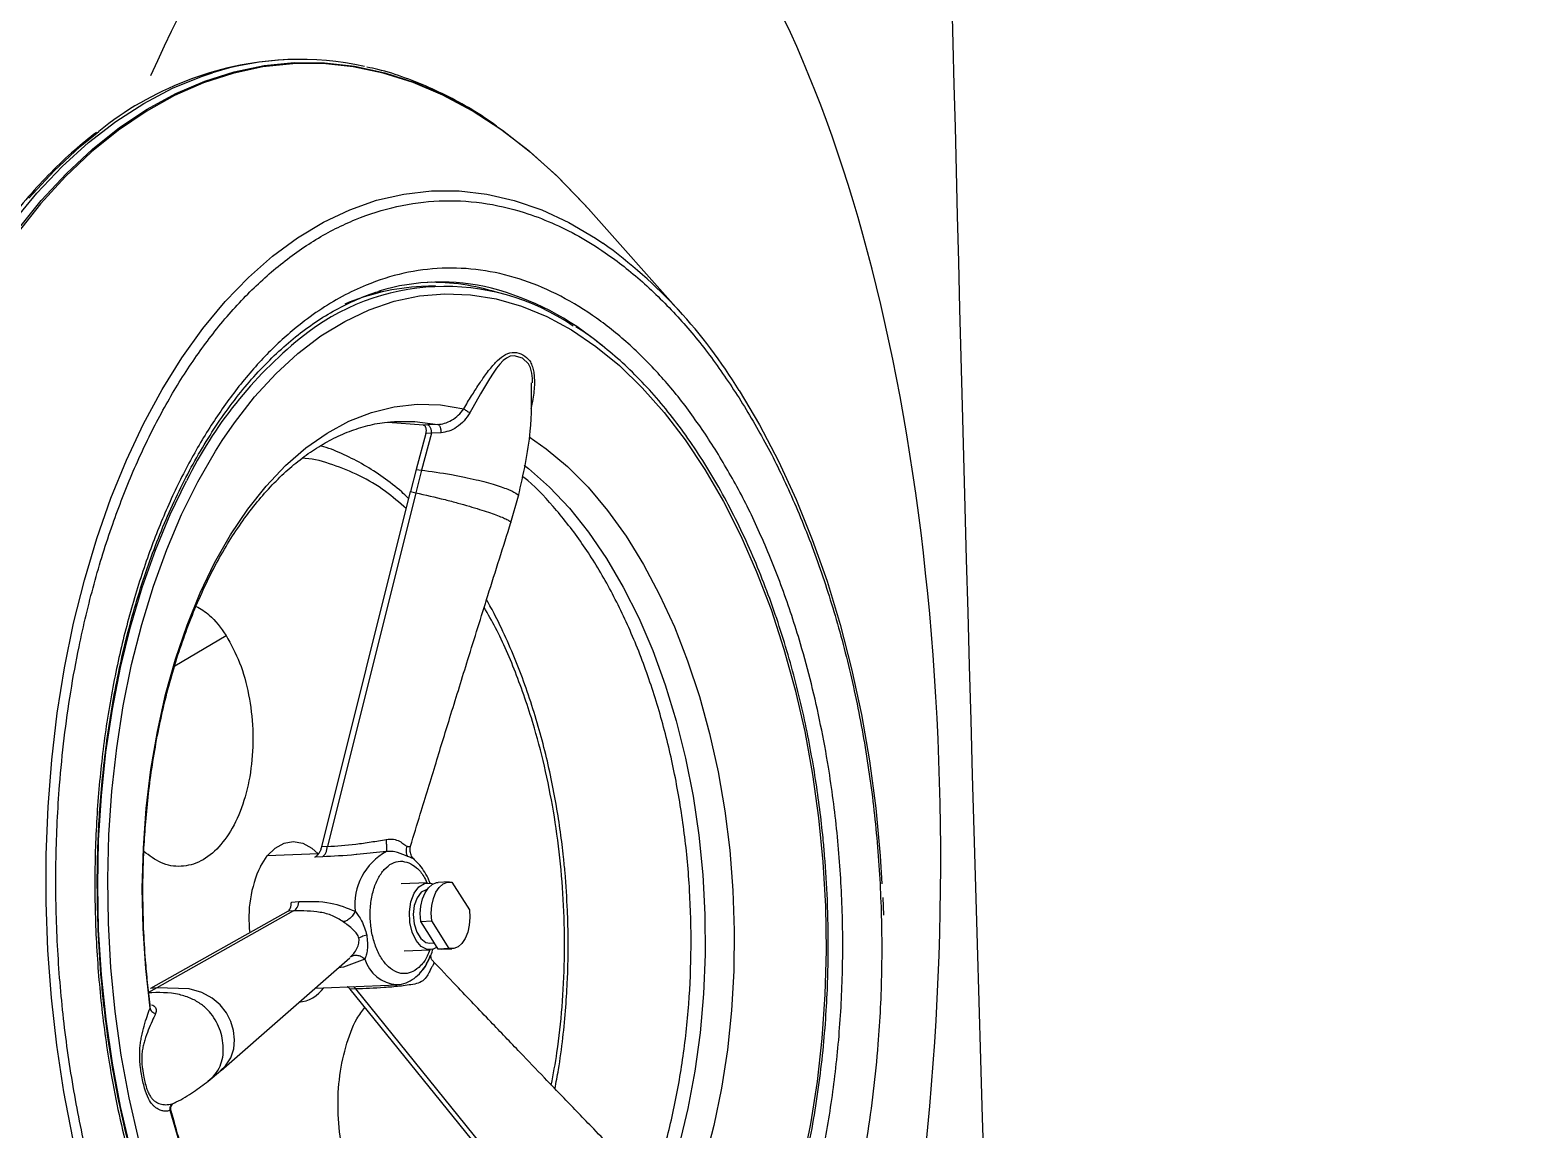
# Model space of a CAD drawing. Extents: x 408 to 498, y 628 to 778.
# Drawn here: x 416.453 to 420.833, y 689.047 to 692.279 of the extents above; entities that cross this region are included whole.
import ezdxf

# ---------------------------------------------------------------- set-up
doc = ezdxf.new("R2010")
doc.units = 0
doc.header["$MEASUREMENT"] = 0
doc.layers.add('1', color=4, linetype='Continuous')
doc.layers.add('JET', color=3, linetype='Continuous')

# ---------------------------------------------------------------- blocks, each defined once
blk = doc.blocks.new('5D-R_1645401')
at = {"layer": '1', "color": 3, "linetype": 'Continuous', "lineweight": 25}
for p, q in [((-0.0181, 1.2324), (-0.0696, 1.2328)), ((-1.8101, 0.7107), (-2.129, 0.4498)), ((0.1347, -0.3448), (0.9235, 0.2405)), ((0.1348, -0.3286), (0.9206, 0.2545)), ((-1.2165, 0.1848), (-1.2936, 0.2103)), ((-0.167, -0.0321), (-0.0835, 0.0161)), ((-1.92, -0.0078), (-1.92, -0.0495)), ((-1.5131, -0.0177), (-1.5127, -0.0476)), ((-1.4885, -0.0093), (-1.4878, -0.038)), ((-1.4878, -0.038), (-1.3812, -0.0719)), ((-1.4878, -0.038), (-1.4875, -0.0543)), ((-0.168, -0.0402), (-0.168, -0.0723)), ((0.0288, -0.0723), (0.0288, -0.0402)), ((-1.5125, -0.06), (-1.5251, -0.165)), ((-1.5127, -0.0476), (-1.5124, -0.06)), ((-1.4875, -0.0543), (-1.3838, -0.0874)), ((-1.3838, -0.0874), (-1.3812, -0.0719)), ((-1.3838, -0.0874), (-1.3192, -0.1064)), ((-1.3812, -0.0719), (-1.3152, -0.0913)), ((0.0278, -0.0482), (-0.0557, -0.0964)), ((0.0278, -0.0804), (-0.0139, -0.1045)), ((0.0278, -0.0482), (0.0278, -0.0804)), ((0.0288, -0.0723), (0.0278, -0.0804)), ((-1.3192, -0.1064), (-1.3152, -0.0913)), ((-0.2871, -0.4101), (-1.3192, -0.1064)), ((-1.3152, -0.0913), (-0.287, -0.3938)), ((-0.168, -0.1045), (-0.168, -0.1813)), ((-0.0557, -0.1286), (-0.0557, -0.0964)), ((-0.0139, -0.1045), (-0.0557, -0.1286)), ((0.0091, -0.1045), (0.0091, -0.0912)), ((0.0288, -0.1813), (0.0288, -0.1045)), ((-1.5271, -0.1446), (-1.5272, -0.138)), ((0.1273, -0.4466), (0.1273, -0.207)), ((-0.265, -0.2206), (-0.2599, -0.3081)), ((0.0486, -0.2979), (0.0696, -0.3616)), ((0.0412, -0.3403), (0.0363, -0.3352)), ((0.0392, -0.3361), (0.0412, -0.3403)), ((0.3579, -0.7334), (0.0425, -0.3413)), ((0.1348, -0.3286), (0.1347, -0.3448)), ((-0.287, -0.3938), (-0.2871, -0.4101)), ((0.0696, -0.3616), (0.0705, -0.3761)), ((-2.6031, -0.4145), (-2.6031, -0.4256)), ((-0.2664, -0.421), (-0.2664, -0.572)), ((-0.2574, -0.4097), (-0.2575, -0.4317)), ((-0.1283, -0.5063), (-0.1286, -0.4841)), ((-0.1018, -0.5008), (0.1074, -0.9125)), ((-0.1018, -0.5008), (-0.1015, -0.5172)), ((-0.1015, -0.5172), (0.1084, -0.9305)), ((-0.8366, -0.8202), (-0.9185, -0.6655)), ((0.3878, -0.7726), (0.3591, -0.7348)), ((0.4488, -0.8777), (0.448, -0.8756)), ((0.1074, -0.9125), (0.1209, -0.939)), ((0.1074, -0.9125), (0.1084, -0.9305)), ((0.4699, -0.8856), (0.4691, -0.8877)), ((0.1667, -0.9345), (0.1582, -0.9341))]:
    blk.add_line(p, q, dxfattribs=at)
at = {"layer": '1', "color": 3, "linetype": 'Continuous', "lineweight": 25, "flags": 128}
for points in [[(-1.576, 0.8712), (-1.4731, 0.9267), (-1.3641, 0.9782), (-1.2495, 1.0255), (-1.1297, 1.0683), (-1.0052, 1.1064), (-0.8767, 1.1397), (-0.7446, 1.168), (-0.6096, 1.1912), (-0.4722, 1.2092), (-0.3331, 1.2219), (-0.1928, 1.2293), (-0.1101, 1.2311)], [(-1.4917, -0.6538), (-1.5428, -0.6154), (-1.6161, -0.5532), (-1.6815, -0.488), (-1.7387, -0.4204), (-1.7873, -0.3506), (-1.8272, -0.2789), (-1.8582, -0.2058), (-1.8801, -0.1316), (-1.8927, -0.0567), (-1.896, 0.0186), (-1.89, 0.0938), (-1.8748, 0.1685), (-1.8503, 0.2425), (-1.8168, 0.3152), (-1.7744, 0.3864), (-1.7233, 0.4556), (-1.6637, 0.5226), (-1.5961, 0.5869), (-1.5206, 0.6483), (-1.4378, 0.7064), (-1.348, 0.761), (-1.2516, 0.8117), (-1.1493, 0.8583), (-1.0414, 0.9006), (-0.9286, 0.9384), (-0.8115, 0.9714), (-0.6905, 0.9995), (-0.5664, 1.0225), (-0.4397, 1.0404), (-0.3112, 1.053), (-0.1814, 1.0603), (-0.0511, 1.0622), (0.0792, 1.0588), (0.2087, 1.05), (0.3367, 1.0359), (0.4627, 1.0165), (0.586, 0.992), (0.706, 0.9625)], [(-1.4653, 0.249), (-1.4285, 0.2974), (-1.3735, 0.3578), (-1.3104, 0.4156), (-1.2397, 0.4703), (-1.1618, 0.5216), (-1.0771, 0.5693), (-0.9862, 0.6129), (-0.8896, 0.6524), (-0.788, 0.6873), (-0.6819, 0.7175), (-0.5721, 0.7428), (-0.4592, 0.763), (-0.3438, 0.7781), (-0.2268, 0.7879), (-0.1088, 0.7923), (0.0094, 0.7914), (0.1272, 0.7852), (0.2437, 0.7736), (0.3584, 0.7568), (0.4703, 0.7348), (0.579, 0.7078), (0.6836, 0.676)], [(-1.3829, 0.2307), (-1.3724, 0.243), (-1.3157, 0.3022), (-1.251, 0.3586), (-1.1786, 0.4117), (-1.0991, 0.4614), (-1.0129, 0.5072), (-0.9207, 0.5488), (-0.8229, 0.5861), (-0.7203, 0.6187), (-0.6135, 0.6464), (-0.5031, 0.6691), (-0.39, 0.6866), (-0.2748, 0.6988), (-0.1582, 0.7056), (-0.0411, 0.707), (0.0758, 0.703), (0.1918, 0.6935), (0.3061, 0.6787), (0.418, 0.6587), (0.5267, 0.6335), (0.6316, 0.6034), (0.7319, 0.5685), (0.7949, 0.5432)], [(0.5383, -1.1772), (0.402, -1.1978), (0.2637, -1.2131), (0.1239, -1.2232), (-0.0168, -1.2279), (-0.1576, -1.2272), (-0.2981, -1.2212), (-0.4376, -1.2098), (-0.5755, -1.1931), (-0.7111, -1.1712), (-0.844, -1.1442), (-0.9735, -1.1121), (-1.099, -1.0752), (-1.22, -1.0336), (-1.336, -0.9874), (-1.4464, -0.9369), (-1.5509, -0.8823), (-1.6488, -0.8239), (-1.7399, -0.7618), (-1.8236, -0.6964), (-1.8997, -0.628), (-1.9677, -0.5568), (-2.0275, -0.4831), (-2.0787, -0.4074), (-2.1211, -0.3298), (-2.1546, -0.2508), (-2.1789, -0.1707), (-2.194, -0.0899), (-2.1999, -0.0086), (-2.1964, 0.0727), (-2.1836, 0.1537), (-2.1615, 0.234), (-2.1304, 0.3133), (-2.0902, 0.3912), (-2.0411, 0.4675), (-2.0256, 0.4889)], [(-2.1342, -1.23), (-2.2188, -1.1558), (-2.2955, -1.0788), (-2.3639, -0.9992), (-2.4237, -0.9173), (-2.4748, -0.8335), (-2.5169, -0.748), (-2.5499, -0.6612), (-2.5737, -0.5734), (-2.5882, -0.4849), (-2.5933, -0.3961), (-2.589, -0.3073), (-2.5754, -0.2188), (-2.5524, -0.1309), (-2.5202, -0.044), (-2.4789, 0.0416), (-2.4286, 0.1256), (-2.3695, 0.2076), (-2.3019, 0.2874), (-2.226, 0.3647), (-2.142, 0.4392), (-2.1168, 0.4598)], [(-2.129, 0.4498), (-2.1466, 0.4353), (-2.2298, 0.3606), (-2.305, 0.2832), (-2.3718, 0.2033), (-2.4301, 0.1212), (-2.4796, 0.0371), (-2.5202, -0.0485), (-2.5516, -0.1354), (-2.5738, -0.2232), (-2.5867, -0.3116), (-2.5902, -0.4003), (-2.5843, -0.489), (-2.5691, -0.5773), (-2.5446, -0.665), (-2.5109, -0.7516), (-2.4681, -0.8368), (-2.4164, -0.9204), (-2.3559, -1.002), (-2.2869, -1.0813), (-2.2097, -1.1581), (-2.1246, -1.2319)], [(0.5777, -0.8608), (0.4691, -0.8877)], [(-1.6241, 0.2654), (-1.6366, 0.2656), (-1.6524, 0.2646), (-1.6678, 0.2614), (-1.6805, 0.2561), (-1.6979, 0.2384), (-1.7058, 0.2146), (-1.7047, 0.2031), (-1.6999, 0.1918), (-1.6926, 0.1816), (-1.6825, 0.1711), (-1.6711, 0.1613), (-1.6573, 0.1507), (-1.6411, 0.1393), (-1.5981, 0.1115), (-1.5436, 0.0779), (-1.5436, 0.0779)], [(0.1667, -0.9345), (0.0492, -0.9425), (-0.0689, -0.9453), (-0.1871, -0.9426), (-0.3045, -0.9346), (-0.4205, -0.9213), (-0.5344, -0.9028), (-0.6453, -0.8792), (-0.7527, -0.8506), (-0.8559, -0.8173), (-0.9542, -0.7793), (-1.0471, -0.7371), (-1.1339, -0.6907), (-1.2142, -0.6406), (-1.2874, -0.587), (-1.3531, -0.5302), (-1.4109, -0.4707), (-1.4604, -0.4087), (-1.5013, -0.3446), (-1.5333, -0.2789), (-1.5564, -0.2119), (-1.5702, -0.1441), (-1.5748, -0.0759), (-1.5701, -0.0077), (-1.5561, 0.0601)], [(-0.0835, 0.0161), (-0.0608, 0.0164), (-0.0385, 0.0137), (-0.0179, 0.0082), (0, 0), (0.0141, -0.0103), (0.0238, -0.0222), (0.0284, -0.0351), (0.0278, -0.0482)], [(-1.5272, -0.138), (-1.5247, -0.085), (-1.5131, -0.0177)], [(-0.0557, -0.0964), (-0.0784, -0.0968), (-0.1007, -0.0941), (-0.1213, -0.0885), (-0.1392, -0.0804), (-0.1533, -0.07), (-0.163, -0.0581), (-0.1676, -0.0453), (-0.167, -0.0321)], [(-0.0557, -0.1286), (-0.0784, -0.1289), (-0.1007, -0.1262), (-0.1213, -0.1207), (-0.1392, -0.1125), (-0.1533, -0.1022), (-0.163, -0.0903), (-0.1676, -0.0774), (-0.168, -0.0723)], [(0.022, -0.0837), (0.0276, -0.0956), (0.0276, -0.1134), (0.0181, -0.1303), (0, -0.1446), (-0.0249, -0.1551), (-0.0542, -0.1606), (-0.085, -0.1606), (-0.1143, -0.1551), (-0.1392, -0.1446), (-0.1573, -0.1303), (-0.1668, -0.1134), (-0.1668, -0.0956), (-0.164, -0.0884)], [(-0.1483, -0.1065), (-0.148, -0.1084), (-0.141, -0.1237), (-0.1253, -0.1366), (-0.1029, -0.1457), (-0.0765, -0.1498), (-0.0492, -0.1484), (-0.0244, -0.1417), (-0.0051, -0.1305), (0.0065, -0.1162), (0.0091, -0.1045)], [(0.577, -1.0087), (0.4517, -1.0328), (0.3237, -1.0516), (0.1937, -1.0652), (0.0624, -1.0733), (-0.0696, -1.076), (-0.2016, -1.0733), (-0.3329, -1.0652), (-0.4629, -1.0516), (-0.5909, -1.0328), (-0.7162, -1.0087), (-0.8383, -0.9795), (-0.9564, -0.9454), (-1.07, -0.9065), (-1.1785, -0.863), (-1.2813, -0.8151), (-1.378, -0.7632)], [(-0.2365, -0.5932), (-0.2667, -0.5718), (-0.2888, -0.5473), (-0.302, -0.5208), (-0.3056, -0.4933), (-0.2996, -0.4659), (-0.2841, -0.4398), (-0.2664, -0.4215)], [(-1.861, -1.4487), (-1.9669, -1.3837), (-2.0657, -1.3151), (-2.1571, -1.2432), (-2.2408, -1.1682), (-2.3163, -1.0904), (-2.3835, -1.0101), (-2.4421, -0.9275), (-2.4919, -0.8431), (-2.5326, -0.757), (-2.5642, -0.6697), (-2.5734, -0.6377)], [(0.5513, -0.9837), (0.4272, -1.0068), (0.3005, -1.0247), (0.172, -1.0373), (0.0422, -1.0446), (-0.0881, -1.0465), (-0.2184, -1.043), (-0.3479, -1.0342), (-0.4759, -1.0201), (-0.6019, -1.0008), (-0.7252, -0.9763), (-0.8452, -0.9468), (-0.9612, -0.9124), (-1.0726, -0.8733), (-1.179, -0.8298), (-1.2796, -0.782), (-1.3742, -0.7301), (-1.462, -0.6745), (-1.4917, -0.6538)], [(0.3587, -0.7357), (0.3451, -0.7197), (0.3218, -0.7033), (0.2963, -0.6936), (0.2694, -0.6901), (0.242, -0.6919), (0.2149, -0.6985), (0.1889, -0.7103), (0.165, -0.7276), (0.144, -0.7508), (0.1269, -0.7805), (0.1144, -0.8171), (0.1074, -0.9125), (0.1074, -0.9125)], [(-2.2275, -1.1919), (-2.3044, -1.1145), (-2.373, -1.0346), (-2.4149, -0.9788)]]:
    blk.add_lwpolyline(points, dxfattribs=at)
at = {"layer": '1', "color": 3, "linetype": 'Continuous', "lineweight": 25}
for centre, radius, start, end in [((-0.8674, -0.4176), 1.4707, 118.8021, 141.9501), ((-1.116, -0.0864), 0.8273, 137.3838, 162.9639), ((-1.2487, -0.0079), 0.6694, 143.3196, 217.032), ((-1.286, -0.0468), 0.6459, 160.0954, 178.6537), ((-1.2994, -0.0187), 0.6322, 163.9559, 194.3151), ((-1.2777, -0.0473), 0.6423, 180.1915, 200.9594), ((-1.7446, -0.4145), 0.8583, 164.8511, 195.0744), ((0.0184, -0.1923), 0.1098, 285.9385, 352.2569), ((-0.1061, -0.1437), 0.1765, 205.8225, 274.1829), ((-1.6488, -0.4095), 0.9544, 180.9645, 216.6151), ((-0.7783, 0.3358), 1.252, 216.6258, 241.3785), ((0.0652, -0.5018), 0.1017, 2.8463, 52.4006), ((-0.0728, -0.2815), 0.352, 242.2977, 274.8494)]:
    blk.add_arc(centre, radius, start, end, dxfattribs=at)
for points, knots in [([(-1.5544, 0.8705), (-1.5079, 0.896), (-1.415, 0.9469), (-1.2579, 1.0148), (-1.088, 1.0757), (-0.9024, 1.1283), (-0.7061, 1.1707), (-0.4991, 1.2021), (-0.2863, 1.2213), (-0.0696, 1.2277), (0.1471, 1.2213), (0.3367, 1.2042), (0.4985, 1.1813), (0.6334, 1.1566), (0.7843, 1.1223), (0.9487, 1.0757), (1.1188, 1.0149), (1.2752, 0.9466), (1.4173, 0.8717), (1.5469, 0.7897), (1.6653, 0.6994), (1.7706, 0.6012), (1.8618, 0.4941), (1.9353, 0.3808), (1.9895, 0.2613), (2.0228, 0.1385), (2.0339, 0.0134), (2.0228, -0.1117), (1.9932, -0.2212), (1.9536, -0.3146), (1.9108, -0.3924), (1.8514, -0.4796), (1.7707, -0.5745), (1.6652, -0.6726), (1.5475, -0.7633), (1.4593, -0.817), (1.4152, -0.8438)], [0, 0, 0, 0, 0.029122, 0.058246, 0.089117, 0.11999, 0.152147, 0.184307, 0.217148, 0.249992, 0.282834, 0.315678, 0.337137, 0.358548, 0.38001, 0.41088, 0.441754, 0.470875, 0.5, 0.529122, 0.558246, 0.589117, 0.61999, 0.652147, 0.684307, 0.717148, 0.749992, 0.782834, 0.815678, 0.837137, 0.858548, 0.88001, 0.91088, 0.941754, 0.970876, 1, 1, 1, 1]), ([(1.275, -0.7629), (1.3149, -0.7386), (1.3948, -0.69), (1.5014, -0.6078), (1.5969, -0.519), (1.6794, -0.422), (1.746, -0.3194), (1.7951, -0.2112), (1.8253, -0.0999), (1.8353, 0.0134), (1.8253, 0.1266), (1.7984, 0.2258), (1.7626, 0.3103), (1.7238, 0.3809), (1.67, 0.4598), (1.5969, 0.5457), (1.5015, 0.6346), (1.3943, 0.7164), (1.2769, 0.7907), (1.1483, 0.8585), (1.0066, 0.9203), (0.8526, 0.9754), (0.6845, 1.023), (0.5068, 1.0615), (0.3194, 1.0898), (0.1266, 1.1073), (-0.0696, 1.1131), (-0.2658, 1.1073), (-0.4375, 1.0917), (-0.584, 1.0711), (-0.7062, 1.0487), (-0.8429, 1.0176), (-0.9918, 0.9754), (-1.1457, 0.9203), (-1.288, 0.8588), (-1.3721, 0.8126), (-1.4142, 0.7896)], [0, 0, 0, 0, 0.029122, 0.058246, 0.089116, 0.11999, 0.152147, 0.184307, 0.217148, 0.249992, 0.282833, 0.315678, 0.337137, 0.358548, 0.38001, 0.41088, 0.441754, 0.470875, 0.5, 0.529122, 0.558246, 0.589117, 0.61999, 0.652147, 0.684307, 0.717148, 0.749992, 0.782833, 0.815678, 0.837137, 0.858548, 0.88001, 0.91088, 0.941753, 0.970876, 1, 1, 1, 1]), ([(-0.0696, 1.0687), (-0.113, 1.0682), (-0.1736, 1.0676), (-0.2625, 1.0631), (-0.3376, 1.0578), (-0.4264, 1.049), (-0.5186, 1.0371), (-0.6139, 1.0218), (-0.7104, 1.0029), (-0.807, 0.9804), (-0.9028, 0.9544), (-0.9971, 0.9248), (-1.0891, 0.8918), (-1.1783, 0.8554), (-1.2641, 0.8158), (-1.3461, 0.7731), (-1.4239, 0.7275), (-1.4971, 0.679), (-1.5655, 0.6279), (-1.6286, 0.5742), (-1.6864, 0.5182), (-1.7378, 0.4597), (-1.7701, 0.4198), (-1.7833, 0.3991), (-1.7834, 0.3989)], [0, 0, 0, 0, 0.059397, 0.083056, 0.122338, 0.162993, 0.206486, 0.251755, 0.29837, 0.345988, 0.394367, 0.44333, 0.492745, 0.542515, 0.592565, 0.642843, 0.69331, 0.743945, 0.794736, 0.845684, 0.896804, 0.948125, 0.999692, 1, 1, 1, 1]), ([(1.6477, 0.3931), (1.6456, 0.3965), (1.6298, 0.4212), (1.5938, 0.4657), (1.5396, 0.5262), (1.4783, 0.5842), (1.4111, 0.6399), (1.338, 0.6929), (1.2595, 0.743), (1.1757, 0.7901), (1.0872, 0.8339), (0.9942, 0.8744), (0.8973, 0.9113), (0.7968, 0.9446), (0.6934, 0.974), (0.5877, 0.9994), (0.4807, 1.0208), (0.3741, 1.038), (0.2707, 1.051), (0.1798, 1.0593), (0.0986, 1.0645), (0.0186, 1.068), (-0.0381, 1.0684), (-0.0696, 1.0687)], [0, 0, 0, 0, 0.008361, 0.061458, 0.114546, 0.167616, 0.220662, 0.273676, 0.326652, 0.379578, 0.432445, 0.485236, 0.537928, 0.590483, 0.642841, 0.694897, 0.746454, 0.797091, 0.84572, 0.890677, 0.922616, 0.957095, 1, 1, 1, 1]), ([(1.4152, -0.8438), (1.3687, -0.8692), (1.2758, -0.9202), (1.1187, -0.9881), (0.9488, -1.049), (0.7632, -1.1016), (0.5669, -1.144), (0.36, -1.1753), (0.1471, -1.1946), (-0.0696, -1.201), (-0.2863, -1.1946), (-0.4759, -1.1774), (-0.6377, -1.1546), (-0.7725, -1.1299), (-0.9235, -1.0956), (-1.0879, -1.049), (-1.258, -0.9882), (-1.4144, -0.9198), (-1.5565, -0.845), (-1.6861, -0.763), (-1.8045, -0.6727), (-1.9098, -0.5745), (-2.0009, -0.4674), (-2.0745, -0.3541), (-2.1287, -0.2346), (-2.162, -0.1117), (-2.1731, 0.0134), (-2.162, 0.1384), (-2.1324, 0.2479), (-2.0928, 0.3413), (-2.05, 0.4192), (-1.9906, 0.5063), (-1.9099, 0.6013), (-1.8044, 0.6993), (-1.6867, 0.79), (-1.5985, 0.8437), (-1.5544, 0.8705)], [0, 0, 0, 0, 0.029122, 0.058246, 0.089117, 0.11999, 0.152147, 0.184307, 0.217148, 0.249992, 0.282834, 0.315678, 0.337137, 0.358548, 0.38001, 0.41088, 0.441754, 0.470875, 0.5, 0.529122, 0.558246, 0.589117, 0.61999, 0.652147, 0.684307, 0.717148, 0.749992, 0.782834, 0.815678, 0.837137, 0.858548, 0.88001, 0.91088, 0.941754, 0.970876, 1, 1, 1, 1]), ([(-1.4142, 0.7896), (-1.4541, 0.7653), (-1.534, 0.7167), (-1.6406, 0.6346), (-1.7361, 0.5457), (-1.8186, 0.4487), (-1.8852, 0.3461), (-1.9343, 0.2379), (-1.9645, 0.1266), (-1.9745, 0.0134), (-1.9645, -0.0999), (-1.9376, -0.199), (-1.9018, -0.2836), (-1.863, -0.3541), (-1.8092, -0.433), (-1.7361, -0.519), (-1.6407, -0.6079), (-1.5335, -0.6897), (-1.4161, -0.7639), (-1.2875, -0.8317), (-1.1458, -0.8936), (-0.9918, -0.9487), (-0.8237, -0.9963), (-0.646, -1.0347), (-0.4586, -1.0631), (-0.2658, -1.0805), (-0.0696, -1.0863), (0.1266, -1.0805), (0.2983, -1.065), (0.4448, -1.0443), (0.567, -1.0219), (0.7037, -0.9909), (0.8526, -0.9487), (1.0065, -0.8935), (1.1488, -0.832), (1.2329, -0.7859), (1.275, -0.7629)], [0, 0, 0, 0, 0.029122, 0.058246, 0.089116, 0.11999, 0.152147, 0.184307, 0.217148, 0.249992, 0.282833, 0.315678, 0.337137, 0.358548, 0.38001, 0.41088, 0.441754, 0.470875, 0.5, 0.529122, 0.558246, 0.589117, 0.61999, 0.652147, 0.684307, 0.717148, 0.749992, 0.782833, 0.815678, 0.837137, 0.858548, 0.88001, 0.91088, 0.941753, 0.970876, 1, 1, 1, 1]), ([(0.757, 0.5152), (0.7339, 0.5247), (0.6652, 0.5531), (0.5396, 0.59), (0.3832, 0.6259), (0.2202, 0.6506), (0.0536, 0.6644), (-0.1148, 0.667), (-0.2825, 0.6584), (-0.4475, 0.6387), (-0.6073, 0.6082), (-0.7601, 0.5672), (-0.9036, 0.5164), (-1.036, 0.4563), (-1.156, 0.3879), (-1.2596, 0.3114), (-1.3247, 0.256), (-1.35, 0.225), (-1.3514, 0.2233)], [0, 0, 0, 0, 0.034744, 0.103407, 0.172071, 0.240734, 0.309397, 0.37806, 0.446724, 0.515387, 0.58405, 0.652713, 0.721377, 0.79004, 0.858703, 0.927367, 0.99603, 1, 1, 1, 1]), ([(0.7143, 0.4788), (0.6886, 0.4559), (0.6422, 0.4144), (0.5797, 0.3586), (0.5275, 0.3122), (0.4755, 0.266), (0.4138, 0.2112), (0.3361, 0.1425), (0.2424, 0.06), (0.1482, -0.0226), (0.0849, -0.0776), (0.0586, -0.1006)], [0, 0, 0, 0, 0.117918, 0.213732, 0.287447, 0.35753, 0.45268, 0.570843, 0.713483, 0.880584, 1, 1, 1, 1]), ([(-1.5561, 0.0601), (-1.5685, 0.0682), (-1.5919, 0.0837), (-1.6243, 0.1063), (-1.6496, 0.1252), (-1.6685, 0.1408), (-1.6822, 0.1532), (-1.6976, 0.1691), (-1.7127, 0.1901), (-1.7179, 0.2168), (-1.7088, 0.2406), (-1.6939, 0.258), (-1.6752, 0.2663), (-1.6594, 0.27), (-1.6417, 0.2714), (-1.6141, 0.2708), (-1.5823, 0.2666), (-1.5572, 0.2598), (-1.5481, 0.2574)], [0, 0, 0, 0, 0.089, 0.169232, 0.241014, 0.284826, 0.324901, 0.36149, 0.434702, 0.511778, 0.598997, 0.681099, 0.720567, 0.761412, 0.799404, 0.841109, 0.941869, 1, 1, 1, 1]), ([(-0.0695, 0.3039), (-0.107, 0.3034), (-0.1596, 0.3027), (-0.2369, 0.2983), (-0.3025, 0.293), (-0.3799, 0.2843), (-0.46, 0.2724), (-0.5424, 0.257), (-0.6254, 0.2382), (-0.7081, 0.2158), (-0.7895, 0.1899), (-0.8686, 0.1605), (-0.9367, 0.1319), (-0.9765, 0.1119), (-0.9923, 0.1039)], [0, 0, 0, 0, 0.112082, 0.157256, 0.232167, 0.309724, 0.392695, 0.479025, 0.567888, 0.658627, 0.750785, 0.844029, 0.938121, 1, 1, 1, 1]), ([(0.4408, 0.2352), (0.4094, 0.2424), (0.3351, 0.2594), (0.2119, 0.2774), (0.0737, 0.2902), (-0.0671, 0.2944), (-0.2079, 0.2904), (-0.3464, 0.2781), (-0.4809, 0.2579), (-0.6225, 0.2276), (-0.7667, 0.1848), (-0.8873, 0.1393), (-0.9498, 0.1065), (-0.9699, 0.0959)], [0, 0, 0, 0, 0.067305, 0.158737, 0.252092, 0.34546, 0.438814, 0.532182, 0.6236, 0.715033, 0.831995, 0.945782, 1, 1, 1, 1]), ([(0.4522, 0.2453), (0.4337, 0.2496), (0.3852, 0.261), (0.3054, 0.275), (0.2169, 0.2874), (0.1392, 0.2952), (0.069, 0.3002), (0.0019, 0.3033), (-0.0452, 0.3037), (-0.0695, 0.3039)], [0, 0, 0, 0, 0.111593, 0.293426, 0.466824, 0.622034, 0.7359, 0.863635, 1, 1, 1, 1]), ([(-1.2935, 0.2103), (-1.3562, 0.2273), (-1.4649, 0.2568), (-1.5768, 0.2609), (-1.6242, 0.2626)], [0, 0, 0, 0, 0.576411, 1, 1, 1, 1]), ([(-2.3824, 0.1906), (-2.3912, 0.1793), (-2.4188, 0.144), (-2.4581, 0.0827), (-2.5006, 0.0067), (-2.5355, -0.0712), (-2.5593, -0.1345), (-2.5685, -0.1721), (-2.5712, -0.1829)], [0, 0, 0, 0, 0.095705, 0.299386, 0.504011, 0.709796, 0.917009, 1, 1, 1, 1]), ([(-1.3812, -0.0719), (-1.3761, -0.0436), (-1.3691, -0.0044), (-1.3558, 0.052), (-1.3467, 0.0866), (-1.3375, 0.1173), (-1.3258, 0.1521), (-1.3119, 0.1865), (-1.3006, 0.2062), (-1.295, 0.2115), (-1.2938, 0.2101), (-1.2937, 0.2099)], [0, 0, 0, 0, 0.263327, 0.366248, 0.455986, 0.537167, 0.613775, 0.762478, 0.911182, 0.98779, 1, 1, 1, 1]), ([(-1.3152, -0.0913), (-1.3078, -0.0637), (-1.2975, -0.0254), (-1.2806, 0.0297), (-1.2695, 0.0638), (-1.2589, 0.094), (-1.2491, 0.1202), (-1.2402, 0.1422), (-1.2324, 0.16), (-1.2254, 0.1741), (-1.2201, 0.1826), (-1.2171, 0.1861), (-1.2166, 0.1847), (-1.2166, 0.1846)], [0, 0, 0, 0, 0.26727, 0.372028, 0.463139, 0.545015, 0.621583, 0.695796, 0.769379, 0.842962, 0.917175, 0.993743, 1, 1, 1, 1]), ([(-0.2783, -0.1493), (-0.309, -0.1386), (-0.3895, -0.1104), (-0.5168, -0.0655), (-0.6664, -0.0126), (-0.828, 0.045), (-1.0135, 0.1114), (-1.1458, 0.1593), (-1.2165, 0.1848)], [0, 0, 0, 0, 0.097723, 0.256616, 0.406091, 0.575438, 0.773397, 1, 1, 1, 1]), ([(-1.5561, 0.0601), (-1.5553, 0.0611), (-1.5536, 0.0631), (-1.5502, 0.0677), (-1.5468, 0.0728), (-1.5446, 0.0762), (-1.5436, 0.0779)], [0, 0, 0, 0, 0.243844, 0.49999, 0.756142, 1, 1, 1, 1]), ([(-1.5131, -0.0177), (-1.5136, -0.0113), (-1.5147, 0.0022), (-1.5235, 0.0234), (-1.537, 0.0442), (-1.5497, 0.0547), (-1.5561, 0.0601)], [0, 0, 0, 0, 0.224005, 0.47408, 0.734485, 1, 1, 1, 1]), ([(-1.5436, 0.0779), (-1.5355, 0.0721), (-1.5196, 0.0608), (-1.5023, 0.0379), (-1.4909, 0.0138), (-1.4893, -0.0018), (-1.4885, -0.0093)], [0, 0, 0, 0, 0.267639, 0.526365, 0.768619, 1, 1, 1, 1]), ([(-1.4885, -0.0093), (-1.4897, -0.0092), (-1.4923, -0.009), (-1.4964, -0.0091), (-1.5006, -0.0096), (-1.5045, -0.0106), (-1.5079, -0.0121), (-1.5105, -0.0138), (-1.5123, -0.0157), (-1.5129, -0.017), (-1.5131, -0.0177)], [0, 0, 0, 0, 0.114716, 0.237582, 0.366576, 0.498967, 0.631506, 0.760949, 0.884469, 1, 1, 1, 1]), ([(-1.4878, -0.038), (-1.4891, -0.0379), (-1.4917, -0.0376), (-1.4958, -0.0377), (-1.5001, -0.0383), (-1.504, -0.0395), (-1.5075, -0.0412), (-1.5101, -0.0432), (-1.5119, -0.0454), (-1.5125, -0.0469), (-1.5127, -0.0476)], [0, 0, 0, 0, 0.114921, 0.23807, 0.367372, 0.500004, 0.632629, 0.761939, 0.885084, 1, 1, 1, 1]), ([(-1.4875, -0.0543), (-1.4889, -0.0538), (-1.4916, -0.053), (-1.4959, -0.0524), (-1.5, -0.0524), (-1.5038, -0.053), (-1.5071, -0.0541), (-1.5097, -0.0557), (-1.5117, -0.0577), (-1.5122, -0.0594), (-1.5125, -0.0601)], [0, 0, 0, 0, 0.1275031, 0.2540727, 0.3822604, 0.5073468, 0.6297373, 0.7549501, 0.8789094, 1, 1, 1, 1]), ([(-1.3006, -0.1139), (-1.3069, -0.12), (-1.3303, -0.1429), (-1.3648, -0.1849), (-1.4042, -0.2397), (-1.4362, -0.2969), (-1.4563, -0.3389), (-1.4634, -0.3621), (-1.4644, -0.3652)], [0, 0, 0, 0, 0.0809251, 0.3005897, 0.5211685, 0.7428515, 0.9659766, 1, 1, 1, 1]), ([(-1.2698, -0.1209), (-1.2882, -0.1404), (-1.3287, -0.1832), (-1.3737, -0.2541), (-1.4089, -0.3316), (-1.4275, -0.3873), (-1.4302, -0.4172), (-1.4304, -0.42)], [0, 0, 0, 0, 0.210936, 0.463221, 0.715544, 0.973171, 1, 1, 1, 1]), ([(-0.1657, -0.096), (-0.1691, -0.0971), (-0.1813, -0.101), (-0.2, -0.1105), (-0.221, -0.1236), (-0.232, -0.1344), (-0.2372, -0.1395)], [0, 0, 0, 0, 0.1171102, 0.4144751, 0.721296, 1, 1, 1, 1]), ([(-0.2293, -0.1566), (-0.2247, -0.149), (-0.2152, -0.1336), (-0.1933, -0.116), (-0.1747, -0.1084), (-0.168, -0.1057)], [0, 0, 0, 0, 0.377509, 0.777589, 1, 1, 1, 1]), ([(0.0288, -0.1057), (0.0352, -0.1082), (0.0538, -0.1157), (0.0756, -0.1337), (0.0921, -0.1567), (0.0975, -0.181), (0.0923, -0.2056), (0.0756, -0.2294), (0.0482, -0.2498), (0.0133, -0.2654), (-0.0137, -0.2708), (-0.0268, -0.2735)], [0, 0, 0, 0, 0.063006, 0.184356, 0.301425, 0.411812, 0.526626, 0.646998, 0.768844, 0.887777, 1, 1, 1, 1]), ([(0.0497, -0.1055), (0.0482, -0.1047), (0.041, -0.1007), (0.0325, -0.098), (0.0257, -0.0958)], [0, 0, 0, 0, 0.2052356, 1, 1, 1, 1]), ([(0.0598, -0.0996), (0.0591, -0.1002), (0.0572, -0.1018), (0.0482, -0.1033), (0.0446, -0.1026), (0.044, -0.1025), (0.0442, -0.1025), (0.0442, -0.1026)], [0, 0, 0, 0, 0.299285, 0.794673, 0.89118, 0.996432, 1, 1, 1, 1]), ([(0.0928, -0.134), (0.0927, -0.134), (0.0835, -0.1233), (0.0649, -0.1126), (0.0502, -0.1065), (0.0451, -0.1044)], [0, 0, 0, 0, 0.000762, 0.6536924, 1, 1, 1, 1]), ([(0.1271, -0.2071), (0.1271, -0.2067), (0.1284, -0.1973), (0.1235, -0.179), (0.112, -0.1546), (0.0937, -0.1337), (0.0728, -0.1171), (0.0567, -0.109), (0.0497, -0.1055)], [0, 0, 0, 0, 0.0092128, 0.2243783, 0.4303344, 0.6394515, 0.8435435, 1, 1, 1, 1]), ([(0.0588, -0.1008), (0.0595, -0.1001), (0.0633, -0.096), (0.0675, -0.0951), (0.0716, -0.0963), (0.0739, -0.0977), (0.075, -0.0985), (0.0753, -0.0987), (0.0774, -0.1002), (0.0824, -0.104), (0.0955, -0.11), (0.11, -0.1186), (0.1231, -0.1335), (0.1262, -0.1467), (0.1278, -0.1536)], [0, 0, 0, 0, 0.034046, 0.188399, 0.261831, 0.308088, 0.320971, 0.324949, 0.327299, 0.434597, 0.543608, 0.680475, 0.832968, 1, 1, 1, 1]), ([(-0.0696, -1.0772), (-0.1129, -1.0767), (-0.1734, -1.076), (-0.2624, -1.0717), (-0.3377, -1.0665), (-0.4268, -1.0578), (-0.5194, -1.0461), (-0.6149, -1.031), (-0.7118, -1.0124), (-0.8088, -0.9903), (-0.905, -0.9647), (-0.9996, -0.9356), (-1.0919, -0.9031), (-1.1813, -0.8674), (-1.2673, -0.8286), (-1.3496, -0.7869), (-1.4275, -0.7423), (-1.5009, -0.6951), (-1.5693, -0.6454), (-1.6326, -0.5934), (-1.6904, -0.5392), (-1.7426, -0.4831), (-1.789, -0.4251), (-1.8293, -0.3654), (-1.8636, -0.3039), (-1.8907, -0.2407), (-1.9069, -0.1954), (-1.9119, -0.1712), (-1.9124, -0.1686)], [0, 0, 0, 0, 0.048615, 0.068078, 0.100379, 0.133824, 0.16961, 0.206858, 0.245211, 0.284383, 0.324171, 0.364427, 0.40504, 0.445926, 0.487023, 0.528287, 0.569687, 0.611205, 0.652838, 0.694595, 0.736499, 0.778591, 0.820933, 0.863608, 0.906724, 0.950413, 0.994825, 1, 1, 1, 1]), ([(-0.0696, -0.9435), (-0.1075, -0.9431), (-0.1608, -0.9424), (-0.239, -0.9382), (-0.3054, -0.9331), (-0.3837, -0.9246), (-0.4649, -0.9132), (-0.5483, -0.8985), (-0.6324, -0.8804), (-0.7161, -0.8589), (-0.7983, -0.8342), (-0.8784, -0.8062), (-0.9557, -0.7752), (-1.0296, -0.7413), (-1.0996, -0.7047), (-1.1653, -0.6656), (-1.2263, -0.6242), (-1.2824, -0.5807), (-1.3332, -0.5353), (-1.3785, -0.4882), (-1.4183, -0.4396), (-1.4522, -0.3895), (-1.4803, -0.338), (-1.5024, -0.285), (-1.5177, -0.2303), (-1.5262, -0.1814), (-1.5262, -0.1507), (-1.5262, -0.1388)], [0, 0, 0, 0, 0.049123, 0.068944, 0.101808, 0.135833, 0.172225, 0.210075, 0.249011, 0.288736, 0.329038, 0.369763, 0.410797, 0.452056, 0.493483, 0.535045, 0.576726, 0.618539, 0.660512, 0.702709, 0.745234, 0.788238, 0.831925, 0.87656, 0.922456, 0.969935, 1, 1, 1, 1]), ([(-0.3007, -0.2199), (-0.3011, -0.2128), (-0.3017, -0.1992), (-0.2943, -0.1813), (-0.2861, -0.1706), (-0.2805, -0.164), (-0.2789, -0.1611), (-0.2781, -0.1598)], [0, 0, 0, 0, 0.296111, 0.561036, 0.794894, 0.900218, 1, 1, 1, 1]), ([(-0.2377, -0.139), (-0.2384, -0.14), (-0.242, -0.1446), (-0.2519, -0.1495), (-0.2657, -0.1524), (-0.2746, -0.1502), (-0.279, -0.1491)], [0, 0, 0, 0, 0.076823, 0.390903, 0.704921, 1, 1, 1, 1]), ([(-0.2781, -0.1598), (-0.2776, -0.1585), (-0.2767, -0.1558), (-0.2771, -0.1516), (-0.2788, -0.1487), (-0.2785, -0.1495), (-0.2784, -0.1496)], [0, 0, 0, 0, 0.206025, 0.423487, 0.90625, 1, 1, 1, 1]), ([(-0.2475, -0.1588), (-0.2498, -0.1598), (-0.2545, -0.1616), (-0.2624, -0.1624), (-0.2704, -0.162), (-0.2756, -0.1605), (-0.2781, -0.1598)], [0, 0, 0, 0, 0.258133, 0.5145614, 0.7634841, 1, 1, 1, 1]), ([(-0.2475, -0.1588), (-0.252, -0.1679), (-0.2583, -0.1808), (-0.2652, -0.2041), (-0.2651, -0.2154), (-0.265, -0.2206)], [0, 0, 0, 0, 0.560684, 0.798467, 1, 1, 1, 1]), ([(-0.2373, -0.1394), (-0.2374, -0.1395), (-0.2412, -0.1415), (-0.2444, -0.1503), (-0.2475, -0.1588)], [0, 0, 0, 0, 0.03226, 1, 1, 1, 1]), ([(-0.0268, -0.2735), (-0.0407, -0.275), (-0.0692, -0.2781), (-0.1129, -0.2745), (-0.1534, -0.2648), (-0.1878, -0.2495), (-0.2143, -0.2297), (-0.2311, -0.2063), (-0.2373, -0.181), (-0.232, -0.1646), (-0.2293, -0.1566)], [0, 0, 0, 0, 0.122833, 0.25, 0.377168, 0.499999, 0.622832, 0.75, 0.877167, 1, 1, 1, 1]), ([(0.1278, -0.1536), (0.1295, -0.1688), (0.1328, -0.1998), (0.1351, -0.2601), (0.1349, -0.3011), (0.1348, -0.3286)], [0, 0, 0, 0, 0.240286, 0.48952, 1, 1, 1, 1]), ([(1.3871, -0.1356), (1.3873, -0.142), (1.3883, -0.1688), (1.3818, -0.2141), (1.3678, -0.2714), (1.3466, -0.3263), (1.3188, -0.3801), (1.2843, -0.4327), (1.2432, -0.4839), (1.1959, -0.5336), (1.1423, -0.5815), (1.0828, -0.6275), (1.0176, -0.6711), (0.9469, -0.7123), (0.8713, -0.7507), (0.791, -0.7861), (0.7066, -0.8183), (0.6184, -0.8469), (0.5394, -0.8692), (0.4889, -0.8804), (0.4698, -0.8847)], [0, 0, 0, 0, 0.0212246, 0.0882182, 0.1497809, 0.2103592, 0.2700487, 0.3290447, 0.3875491, 0.4457313, 0.5037184, 0.5615982, 0.619421, 0.6772069, 0.7349684, 0.7926949, 0.8503535, 0.9078818, 0.9651704, 1, 1, 1, 1]), ([(1.7661, -0.1929), (1.7646, -0.1987), (1.7577, -0.2263), (1.7374, -0.2751), (1.7059, -0.3388), (1.6669, -0.4011), (1.6213, -0.4619), (1.5691, -0.521), (1.5106, -0.5782), (1.4458, -0.6332), (1.3752, -0.6858), (1.299, -0.7359), (1.2174, -0.7832), (1.1308, -0.8275), (1.0396, -0.8686), (0.9442, -0.9064), (0.845, -0.9407), (0.7425, -0.9713), (0.6374, -0.9981), (0.5305, -1.021), (0.4231, -1.0399), (0.3178, -1.0544), (0.2209, -1.0646), (0.1358, -1.0709), (0.0411, -1.0759), (-0.0262, -1.0767), (-0.0696, -1.0772)], [0, 0, 0, 0, 0.012086, 0.0575, 0.102661, 0.147597, 0.192353, 0.236973, 0.281496, 0.325953, 0.370366, 0.414746, 0.459098, 0.503423, 0.547713, 0.591954, 0.636119, 0.680169, 0.724031, 0.76758, 0.810566, 0.852403, 0.891318, 0.92304, 0.950456, 1, 1, 1, 1]), ([(-0.265, -0.2206), (-0.2659, -0.2203), (-0.2677, -0.2197), (-0.276, -0.2193), (-0.2875, -0.2193), (-0.2964, -0.2197), (-0.3007, -0.2199)], [0, 0, 0, 0, 0.242377, 0.499965, 0.757579, 1, 1, 1, 1]), ([(-0.287, -0.3938), (-0.2877, -0.3664), (-0.2888, -0.3257), (-0.2946, -0.2659), (-0.2987, -0.2351), (-0.3007, -0.2199)], [0, 0, 0, 0, 0.510492, 0.759729, 1, 1, 1, 1]), ([(-0.0932, -0.3198), (-0.0891, -0.317), (-0.0801, -0.3109), (-0.0567, -0.2972), (-0.0363, -0.2924), (-0.0219, -0.289)], [0, 0, 0, 0, 0.203368, 0.439758, 1, 1, 1, 1]), ([(-0.0219, -0.289), (-0.0073, -0.2879), (0.0136, -0.2864), (0.0373, -0.2927), (0.045, -0.2962), (0.0486, -0.2979)], [0, 0, 0, 0, 0.559857, 0.797683, 1, 1, 1, 1]), ([(-0.0219, -0.289), (-0.0213, -0.2917), (-0.0201, -0.2969), (-0.0179, -0.3036), (-0.0158, -0.3089), (-0.0144, -0.3113), (-0.0137, -0.3124)], [0, 0, 0, 0, 0.25813, 0.514569, 0.763472, 1, 1, 1, 1]), ([(0.0486, -0.2979), (0.0458, -0.3012), (0.0401, -0.3081), (0.0362, -0.32), (0.0358, -0.3299), (0.0384, -0.3345), (0.0392, -0.3361)], [0, 0, 0, 0, 0.2733598, 0.5638778, 0.8544148, 1, 1, 1, 1]), ([(0.7796, -0.328), (0.7535, -0.341), (0.7012, -0.3669), (0.604, -0.3892), (0.5013, -0.3971), (0.3979, -0.3895), (0.3029, -0.366), (0.2308, -0.3366), (0.2007, -0.312), (0.1904, -0.3035)], [0, 0, 0, 0, 0.153434, 0.306798, 0.460238, 0.613536, 0.76695, 0.920342, 1, 1, 1, 1]), ([(-0.2599, -0.3081), (-0.2598, -0.3089), (-0.2576, -0.3464), (-0.2575, -0.3784), (-0.2574, -0.4097)], [0, 0, 0, 0, 0.023059, 1, 1, 1, 1]), ([(-0.1286, -0.4841), (-0.1282, -0.4525), (-0.1275, -0.395), (-0.1039, -0.3432), (-0.0932, -0.3198)], [0, 0, 0, 0, 0.548419, 1, 1, 1, 1]), ([(-0.0932, -0.3198), (-0.0895, -0.3221), (-0.0819, -0.327), (-0.0724, -0.3368), (-0.0658, -0.3473), (-0.0646, -0.3535), (-0.0641, -0.3565)], [0, 0, 0, 0, 0.242413, 0.500013, 0.757613, 1, 1, 1, 1]), ([(-0.0137, -0.3124), (-0.016, -0.3129), (-0.0206, -0.314), (-0.0294, -0.3188), (-0.04, -0.3281), (-0.0529, -0.3428), (-0.0602, -0.3518), (-0.0641, -0.3565)], [0, 0, 0, 0, 0.099792, 0.205113, 0.438939, 0.703878, 1, 1, 1, 1]), ([(0.0363, -0.3352), (0.0345, -0.3332), (0.0298, -0.328), (0.017, -0.3192), (0.0038, -0.3137), (-0.0066, -0.3118), (-0.0114, -0.3122), (-0.0137, -0.3124)], [0, 0, 0, 0, 0.1868793, 0.4929098, 0.7630732, 0.8847329, 1, 1, 1, 1]), ([(0.1347, -0.3448), (0.1321, -0.3469), (0.1288, -0.3494), (0.1271, -0.3525), (0.1267, -0.3531)], [0, 0, 0, 0, 0.791252, 1, 1, 1, 1]), ([(0.1348, -0.3286), (0.1322, -0.33), (0.1292, -0.3316), (0.1275, -0.3338), (0.1273, -0.3342)], [0, 0, 0, 0, 0.8405949, 1, 1, 1, 1]), ([(-0.2574, -0.4097), (-0.2587, -0.4078), (-0.2613, -0.404), (-0.2683, -0.3992), (-0.277, -0.3956), (-0.2837, -0.3944), (-0.287, -0.3938)], [0, 0, 0, 0, 0.24551, 0.499966, 0.754436, 1, 1, 1, 1]), ([(-0.0641, -0.3565), (-0.0709, -0.3666), (-0.0847, -0.3871), (-0.0993, -0.4351), (-0.1008, -0.4743), (-0.1018, -0.5008)], [0, 0, 0, 0, 0.240287, 0.48952, 1, 1, 1, 1]), ([(-0.2575, -0.4317), (-0.2588, -0.4294), (-0.2614, -0.4249), (-0.2684, -0.4188), (-0.277, -0.4135), (-0.2837, -0.4112), (-0.2871, -0.4101)], [0, 0, 0, 0, 0.247998, 0.497086, 0.748348, 1, 1, 1, 1]), ([(-0.1018, -0.5008), (-0.1028, -0.4989), (-0.1047, -0.495), (-0.1108, -0.4901), (-0.1189, -0.4862), (-0.1254, -0.4848), (-0.1286, -0.4841)], [0, 0, 0, 0, 0.245564, 0.500034, 0.75449, 1, 1, 1, 1]), ([(-0.1015, -0.5172), (-0.1025, -0.5159), (-0.1044, -0.5132), (-0.1106, -0.5099), (-0.1185, -0.5074), (-0.125, -0.5067), (-0.1283, -0.5063)], [0, 0, 0, 0, 0.252568, 0.504286, 0.75289, 1, 1, 1, 1]), ([(-0.9185, -0.6655), (-0.8924, -0.6525), (-0.8401, -0.6266), (-0.7429, -0.6043), (-0.6402, -0.5964), (-0.537, -0.6041), (-0.4411, -0.6272), (-0.3585, -0.6636), (-0.2955, -0.7113), (-0.2553, -0.7667), (-0.2425, -0.8261), (-0.2537, -0.8838), (-0.2816, -0.9177), (-0.2947, -0.9335)], [0, 0, 0, 0, 0.091897, 0.183752, 0.275652, 0.367468, 0.459353, 0.551224, 0.643091, 0.734977, 0.826813, 0.918716, 1, 1, 1, 1]), ([(-1.0082, -0.7504), (-1.0002, -0.7375), (-0.9807, -0.7057), (-0.9416, -0.6804), (-0.9185, -0.6655)], [0, 0, 0, 0, 0.408431, 1, 1, 1, 1]), ([(0.3881, -0.7732), (0.382, -0.7654), (0.3701, -0.7505), (0.3459, -0.735), (0.3111, -0.7232), (0.2633, -0.7232), (0.2161, -0.738), (0.1826, -0.7603), (0.1601, -0.7832), (0.1418, -0.8126), (0.122, -0.8651), (0.1213, -0.9081), (0.1209, -0.939)], [0, 0, 0, 0, 0.07602, 0.14619, 0.212408, 0.340941, 0.469475, 0.535693, 0.605863, 0.683429, 0.772391, 1, 1, 1, 1]), ([(0.4478, -0.8757), (0.4469, -0.8734), (0.4388, -0.8532), (0.4188, -0.8181), (0.3977, -0.7872), (0.3879, -0.7726)], [0, 0, 0, 0, 0.063182, 0.560556, 1, 1, 1, 1]), ([(0.47, -0.8851), (0.4678, -0.8854), (0.4633, -0.8861), (0.4563, -0.8843), (0.4505, -0.8805), (0.4487, -0.8772), (0.4478, -0.8756)], [0, 0, 0, 0, 0.233033, 0.480923, 0.738902, 1, 1, 1, 1]), ([(0.1563, -0.93), (0.1576, -0.9275), (0.1614, -0.9201), (0.1711, -0.9154), (0.1789, -0.9177), (0.1829, -0.9188)], [0, 0, 0, 0, 0.196181, 0.593189, 1, 1, 1, 1]), ([(0.4691, -0.8877), (0.4698, -0.8911), (0.4713, -0.8977), (0.4703, -0.9084), (0.4671, -0.9179), (0.4625, -0.9259), (0.4574, -0.9323), (0.4488, -0.9403), (0.4328, -0.9505), (0.4005, -0.9612), (0.3607, -0.9681), (0.3253, -0.9713), (0.2989, -0.9706), (0.281, -0.969), (0.2646, -0.9664), (0.2423, -0.9616), (0.2164, -0.9538), (0.1893, -0.9438), (0.1742, -0.9376), (0.1667, -0.9345)], [0, 0, 0, 0, 0.077018, 0.146447, 0.208565, 0.246478, 0.281157, 0.31282, 0.376175, 0.442873, 0.51835, 0.589398, 0.623553, 0.658898, 0.691774, 0.727865, 0.815058, 0.908294, 1, 1, 1, 1]), ([(0.1667, -0.9345), (0.1684, -0.9341), (0.1719, -0.9332), (0.1768, -0.9297), (0.1809, -0.9248), (0.1822, -0.9208), (0.1829, -0.9188)], [0, 0, 0, 0, 0.230511, 0.481413, 0.742293, 1, 1, 1, 1]), ([(0.1829, -0.9188), (0.1901, -0.9225), (0.2044, -0.9298), (0.2295, -0.9419), (0.2527, -0.9519), (0.2724, -0.9584), (0.2867, -0.962), (0.3024, -0.9644), (0.3262, -0.9659), (0.359, -0.9629), (0.3902, -0.9576), (0.4117, -0.9512), (0.4234, -0.9457), (0.4324, -0.9398), (0.4389, -0.9336), (0.4437, -0.927), (0.4473, -0.92), (0.4511, -0.909), (0.4527, -0.8937), (0.4502, -0.8834), (0.4488, -0.8777)], [0, 0, 0, 0, 0.096034, 0.191245, 0.278807, 0.314531, 0.346272, 0.380004, 0.412395, 0.481513, 0.55623, 0.588938, 0.620535, 0.649896, 0.681216, 0.712118, 0.746713, 0.785124, 0.881704, 1, 1, 1, 1]), ([(0.4691, -0.8877), (0.4671, -0.8878), (0.463, -0.8881), (0.4571, -0.8862), (0.452, -0.8827), (0.4498, -0.8793), (0.4488, -0.8777)], [0, 0, 0, 0, 0.243845, 0.499988, 0.756135, 1, 1, 1, 1]), ([(0.1581, -0.9334), (0.1573, -0.9335), (0.1348, -0.9359), (0.0902, -0.9387), (0.0152, -0.9427), (-0.0382, -0.9432), (-0.0696, -0.9435)], [0, 0, 0, 0, 0.010835, 0.299533, 0.588023, 1, 1, 1, 1]), ([(-2.4124, -0.9858), (-2.3961, -1.0081), (-2.3619, -1.0549), (-2.3015, -1.1239), (-2.2333, -1.1931), (-2.1586, -1.2599), (-2.0779, -1.3243), (-1.9914, -1.3859), (-1.8994, -1.4447), (-1.8021, -1.5005), (-1.6998, -1.5531), (-1.5929, -1.6023), (-1.4817, -1.6481), (-1.3666, -1.6903), (-1.248, -1.7288), (-1.1262, -1.7635), (-1.0019, -1.7942), (-0.8756, -1.8209), (-0.7483, -1.8435), (-0.6215, -1.8619), (-0.4989, -1.8758), (-0.3886, -1.8852), (-0.2916, -1.8911), (-0.188, -1.8954), (-0.1145, -1.8961), (-0.0696, -1.8964)], [0, 0, 0, 0, 0.041708, 0.087535, 0.133354, 0.179163, 0.224957, 0.270733, 0.316489, 0.36222, 0.40792, 0.453583, 0.499201, 0.54476, 0.590242, 0.635618, 0.680841, 0.725836, 0.770458, 0.814415, 0.856989, 0.895824, 0.926267, 0.954902, 1, 1, 1, 1]), ([(-0.0696, -1.8964), (-0.0186, -1.896), (0.0526, -1.8953), (0.1571, -1.8908), (0.2452, -1.8855), (0.3498, -1.8766), (0.4587, -1.8647), (0.5716, -1.8492), (0.6866, -1.8301), (0.8026, -1.8074), (0.9184, -1.7809), (1.0333, -1.7507), (1.1467, -1.717), (1.2578, -1.6796), (1.3662, -1.6387), (1.4714, -1.5945), (1.5729, -1.547), (1.6704, -1.4963), (1.7636, -1.4426), (1.8521, -1.3859), (1.9356, -1.3266), (2.0138, -1.2646), (2.0866, -1.2001), (2.1537, -1.1332), (2.2144, -1.064), (2.2568, -1.011), (2.2767, -0.9807), (2.2806, -0.9746)], [0, 0, 0, 0, 0.050796, 0.070956, 0.104453, 0.139132, 0.176251, 0.21491, 0.254747, 0.295473, 0.336883, 0.378824, 0.421183, 0.463875, 0.506831, 0.550003, 0.59335, 0.636844, 0.680462, 0.724191, 0.768024, 0.811958, 0.855999, 0.900158, 0.944455, 0.988917, 1, 1, 1, 1])]:
    blk.add_open_spline(points, degree=3, knots=knots, dxfattribs=at)
blk = doc.blocks.new('2018 PULSE')
at = {"layer": '1'}
blk.add_ellipse((9.4353, 44.5588), major_axis=(0.0672, 3.3898), ratio=0.411167, start_param=2.333879, end_param=7.058849, dxfattribs=at)
blk.add_spline([(2.5852, 55.2663), (2.5249, 39.1845), (2.9708, 19.8964), (3.1666, 17.119), (3.3368, 14.7486), (4.076, 12.4939), (5.0128, 11.2199), (8.5349, 7.6978), (11.4048, 4.8279), (14.8236, 3.1822), (18.6583, 2.8454), (22.9583, 2.6773), (28.2623, 2.5156), (33.7875, 2.4038), (34.6936, 2.5406), (35.6321, 3.1396), (37.0166, 4.486), (38.1753, 5.6157), (38.9084, 6.2464), (39.7424, 6.5742), (40.5096, 6.6866), (41.6013, 6.6804), (43.1754, 6.6672), (48.9674, 6.6816)], degree=3, dxfattribs=at)
blk.add_open_spline([(10.868, 48.9006), (10.8394, 49.198), (10.7792, 49.8243), (11.1448, 36.9171), (11.4361, 34.9543), (11.7547, 33.3086), (11.872, 32.7024)], degree=3, knots=[9.571179, 9.571179, 9.571179, 9.571179, 14.169807, 19.258479, 22.267562, 24.022759, 24.022759, 24.022759, 24.022759], dxfattribs=at)
at = {"layer": 'JET', "rotation": 272.3698296994807}
blk.add_blockref('5D-R_1645401', (9.4325, 44.4623), dxfattribs=at)

msp = doc.modelspace()

# ---------------------------------------------------------------- block references
at = {"layer": '1'}
msp.add_blockref('2018 PULSE', (408.3007, 645.1452), dxfattribs=at)

doc.saveas('drawing.dxf')
